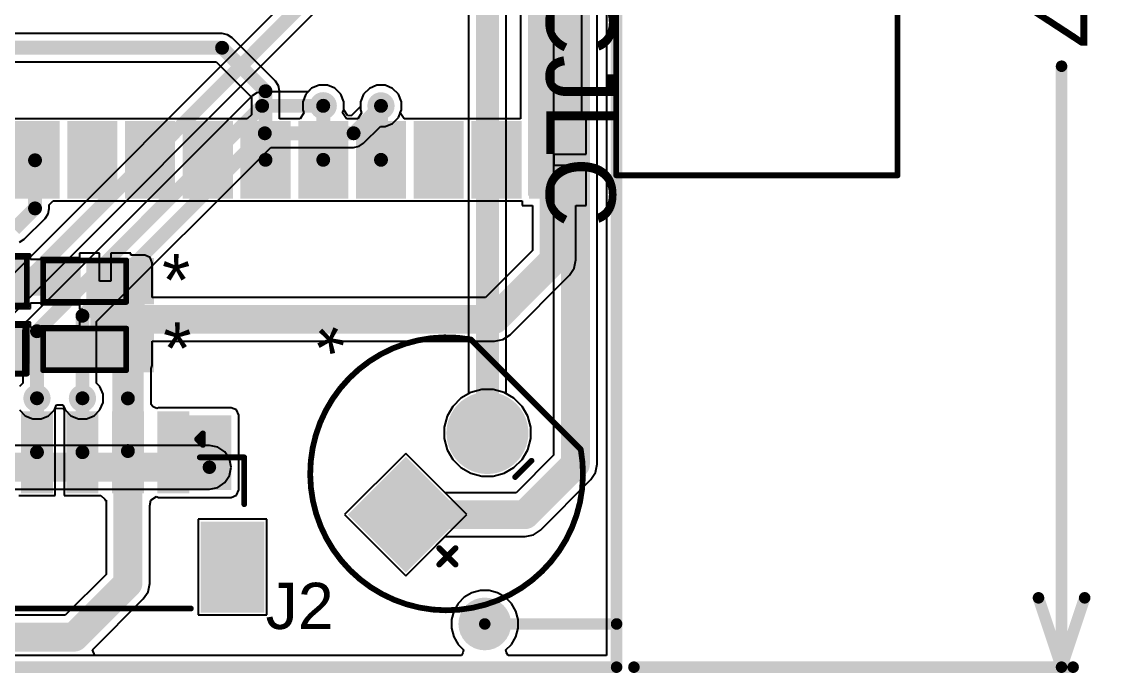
# Model space of a CAD drawing. Header units: millimetres. Extents: x -0.42 to 2.4, y -0.33 to 1.81.
# Drawn here: x 1.444 to 2.398, y -0.183 to 0.38 of the extents above; entities that cross this region are included whole.
import ezdxf

# ---------------------------------------------------------------- set-up
doc = ezdxf.new("R2010")
doc.units = ezdxf.units.MM
doc.header["$MEASUREMENT"] = 0
for name, color, linetype in [('BottomLayer', 5, 'Continuous'), ('BottomSolder', 6, 'Continuous'), ('Mechanical1', 6, 'Continuous'), ('Mechanical2', 216, 'Continuous'), ('MultiLayer', 9, 'Continuous'), ('PadHoleLayer', 156, 'Continuous'), ('TopLayer', 1, 'Continuous'), ('TopOverlay', 2, 'Continuous'), ('TopPaste', 8, 'Continuous'), ('TopSolder', 216, 'Continuous'), ('ViaHoleLayer', 16, 'Continuous')]:
    doc.layers.add(name, color=color, linetype=linetype)
doc.styles.add('Arial', font='', dxfattribs={"height": 0.2})
doc.styles.get('Arial').set_extended_font_data('Arial')

# ---------------------------------------------------------------- blocks, each defined once
blk = doc.blocks.new('IR333_A_2')
at = {"layer": 'BottomLayer'}
blk.add_hatch(color=5, dxfattribs=at).paths.add_polyline_path([(-0.0815, 0.0315), (-0.0185, 0.0315), (-0.0185, -0.0315), (-0.0815, -0.0315)])
h = blk.add_hatch(color=5, dxfattribs=at)
edge = h.paths.add_edge_path()
edge.add_arc((0.05, 0), 0.0315, 0, 360)
at = {"layer": 'BottomSolder'}
blk.add_hatch(color=6, dxfattribs=at).paths.add_polyline_path([(-0.0855, 0.0355), (-0.0145, 0.0355), (-0.0145, -0.0355), (-0.0855, -0.0355)])
h = blk.add_hatch(color=6, dxfattribs=at)
edge = h.paths.add_edge_path()
edge.add_arc((0.05, 0), 0.0355, 0, 360)
at = {"layer": 'MultiLayer'}
blk.add_hatch(color=9, dxfattribs=at).paths.add_polyline_path([(-0.0815, 0.0315), (-0.0185, 0.0315), (-0.0185, -0.0315), (-0.0815, -0.0315)])
h = blk.add_hatch(color=9, dxfattribs=at)
edge = h.paths.add_edge_path()
edge.add_arc((0.05, 0), 0.0315, 0, 360)
at = {"layer": 'PadHoleLayer'}
h = blk.add_hatch(color=156, dxfattribs=at)
edge = h.paths.add_edge_path()
edge.add_arc((-0.05, 0), 0.01772, 0, 360)
h = blk.add_hatch(color=156, dxfattribs=at)
edge = h.paths.add_edge_path()
edge.add_arc((0.05, 0), 0.01772, 0, 360)
at = {"layer": 'TopLayer'}
blk.add_hatch(color=1, dxfattribs=at).paths.add_polyline_path([(-0.0815, 0.0315), (-0.0185, 0.0315), (-0.0185, -0.0315), (-0.0815, -0.0315)])
h = blk.add_hatch(color=1, dxfattribs=at)
edge = h.paths.add_edge_path()
edge.add_arc((0.05, 0), 0.0315, 0, 360)
at = {"layer": 'TopSolder'}
blk.add_hatch(color=216, dxfattribs=at).paths.add_polyline_path([(-0.0855, 0.0355), (-0.0145, 0.0355), (-0.0145, -0.0355), (-0.0855, -0.0355)])
h = blk.add_hatch(color=216, dxfattribs=at)
edge = h.paths.add_edge_path()
edge.add_arc((0.05, 0), 0.0355, 0, 360)
at = {"layer": 'TopOverlay', "const_width": 0.005}
for points in [[(-0.11811, 0, -0.73505), (0.09707, 0.06729)], [(0.09707, -0.06729, -0.73505), (-0.11811, 0)]]:
    blk.add_lwpolyline(points, format="xyb", dxfattribs=at)
for points in [[(0.09707, 0.06729), (0.09707, -0.06729)], [(-0.05, -0.041), (-0.05, -0.061)], [(0.04, -0.044), (0.06, -0.044)], [(-0.06, -0.051), (-0.04, -0.051)]]:
    blk.add_lwpolyline(points, dxfattribs=at)
at = {"layer": 'TopOverlay', "const_width": 0.0025}
for points in [[(0.09582, 0.06729, 1), (0.09832, 0.06729, 1)], [(0.09582, 0.06729, 1), (0.09832, 0.06729, 1)], [(-0.11936, 0, 1), (-0.11686, 0, 1)], [(-0.11936, 0, 1), (-0.11686, 0, 1)], [(-0.05125, -0.041, 1), (-0.04875, -0.041, 1)], [(0.03875, -0.044, 1), (0.04125, -0.044, 1)], [(0.05875, -0.044, 1), (0.06125, -0.044, 1)], [(-0.06125, -0.051, 1), (-0.05875, -0.051, 1)], [(-0.04125, -0.051, 1), (-0.03875, -0.051, 1)], [(-0.05125, -0.061, 1), (-0.04875, -0.061, 1)], [(0.09582, -0.06729, 1), (0.09832, -0.06729, 1)], [(0.09582, -0.06729, 1), (0.09832, -0.06729, 1)]]:
    blk.add_lwpolyline(points, format="xyb", close=True, dxfattribs=at)
blk = doc.blocks.new('VOLTLINK_TARGET_9')
at = {"layer": 'TopLayer'}
for points in [[(-0.17323, 0.08514), (-0.12598, 0.08514), (-0.12598, 0.01427), (-0.17323, 0.01427)], [(0.12598, 0.08514), (0.17323, 0.08514), (0.17323, 0.01427), (0.12598, 0.01427)], [(-0.10827, -0.01821), (-0.08858, -0.01821), (-0.08858, -0.0812), (-0.10827, -0.0812)], [(-0.0689, -0.01821), (-0.04921, -0.01821), (-0.04921, -0.0812), (-0.0689, -0.0812)], [(-0.02953, -0.01821), (-0.00984, -0.01821), (-0.00984, -0.0812), (-0.02953, -0.0812)], [(0.00984, -0.01821), (0.02953, -0.01821), (0.02953, -0.0812), (0.00984, -0.0812)], [(0.04921, -0.01821), (0.0689, -0.01821), (0.0689, -0.0812), (0.04921, -0.0812)], [(0.08858, -0.01821), (0.10827, -0.01821), (0.10827, -0.0812), (0.08858, -0.0812)]]:
    blk.add_hatch(color=1, dxfattribs=at).paths.add_polyline_path(points)
at = {"layer": 'TopPaste'}
for points in [[(-0.17323, 0.08514), (-0.12598, 0.08514), (-0.12598, 0.01427), (-0.17323, 0.01427)], [(0.12598, 0.08514), (0.17323, 0.08514), (0.17323, 0.01427), (0.12598, 0.01427)], [(-0.10827, -0.01821), (-0.08858, -0.01821), (-0.08858, -0.0812), (-0.10827, -0.0812)], [(-0.0689, -0.01821), (-0.04921, -0.01821), (-0.04921, -0.0812), (-0.0689, -0.0812)], [(-0.02953, -0.01821), (-0.00984, -0.01821), (-0.00984, -0.0812), (-0.02953, -0.0812)], [(0.00984, -0.01821), (0.02953, -0.01821), (0.02953, -0.0812), (0.00984, -0.0812)], [(0.04921, -0.01821), (0.0689, -0.01821), (0.0689, -0.0812), (0.04921, -0.0812)], [(0.08858, -0.01821), (0.10827, -0.01821), (0.10827, -0.0812), (0.08858, -0.0812)]]:
    blk.add_hatch(color=8, dxfattribs=at).paths.add_polyline_path(points)
at = {"layer": 'TopSolder'}
for points in [[(-0.17723, 0.08914), (-0.12198, 0.08914), (-0.12198, 0.01027), (-0.17723, 0.01027)], [(0.12198, 0.08914), (0.17723, 0.08914), (0.17723, 0.01027), (0.12198, 0.01027)], [(-0.11227, -0.01421), (-0.08458, -0.01421), (-0.08458, -0.0852), (-0.11227, -0.0852)], [(-0.0729, -0.01421), (-0.04521, -0.01421), (-0.04521, -0.0852), (-0.0729, -0.0852)], [(-0.03353, -0.01421), (-0.00584, -0.01421), (-0.00584, -0.0852), (-0.03353, -0.0852)], [(0.00584, -0.01421), (0.03353, -0.01421), (0.03353, -0.0852), (0.00584, -0.0852)], [(0.04521, -0.01421), (0.0729, -0.01421), (0.0729, -0.0852), (0.04521, -0.0852)], [(0.08458, -0.01421), (0.11227, -0.01421), (0.11227, -0.0852), (0.08458, -0.0852)]]:
    blk.add_hatch(color=216, dxfattribs=at).paths.add_polyline_path(points)
at = {"layer": 'TopOverlay', "const_width": 0.005}
for points in [[(0.11544, 0.08556), (-0.11356, 0.08556)], [(-0.15981, -0.00474), (-0.15981, -0.04528)], [(0.15981, -0.00474), (0.15981, -0.04528)], [(-0.12128, -0.04528), (-0.15981, -0.04528)], [(0.15981, -0.04528), (0.12128, -0.04528)], [(-0.124, -0.056), (-0.124, -0.066)], [(-0.119, -0.061), (-0.124, -0.056)], [(-0.119, -0.061), (-0.124, -0.066)]]:
    blk.add_lwpolyline(points, dxfattribs=at)
at = {"layer": 'TopOverlay', "const_width": 0.0025}
for points in [[(-0.11481, 0.08556, 1), (-0.11231, 0.08556, 1)], [(0.11419, 0.08556, 1), (0.11669, 0.08556, 1)], [(-0.16106, -0.00474, 1), (-0.15856, -0.00474, 1)], [(0.15856, -0.00474, 1), (0.16106, -0.00474, 1)], [(-0.16106, -0.04528, 1), (-0.15856, -0.04528, 1)], [(-0.16106, -0.04528, 1), (-0.15856, -0.04528, 1)], [(-0.12253, -0.04528, 1), (-0.12003, -0.04528, 1)], [(0.12003, -0.04528, 1), (0.12253, -0.04528, 1)], [(0.15856, -0.04528, 1), (0.16106, -0.04528, 1)], [(0.15856, -0.04528, 1), (0.16106, -0.04528, 1)], [(-0.12525, -0.056, 1), (-0.12275, -0.056, 1)], [(-0.12525, -0.056, 1), (-0.12275, -0.056, 1)], [(-0.12525, -0.066, 1), (-0.12275, -0.066, 1)], [(-0.12525, -0.066, 1), (-0.12275, -0.066, 1)], [(-0.12025, -0.061, 1), (-0.11775, -0.061, 1)], [(-0.12025, -0.061, 1), (-0.11775, -0.061, 1)]]:
    blk.add_lwpolyline(points, format="xyb", close=True, dxfattribs=at)
blk = doc.blocks.new('41_SMD_M______19')
at = {"layer": 'TopLayer'}
for points in [[(0.31496, 0.36732), (0.37402, 0.36732), (0.37402, 0.33189), (0.31496, 0.33189)], [(0.31496, 0.31732), (0.37402, 0.31732), (0.37402, 0.28189), (0.31496, 0.28189)], [(0.31496, 0.26732), (0.37402, 0.26732), (0.37402, 0.23189), (0.31496, 0.23189)], [(0.31496, 0.21732), (0.37402, 0.21732), (0.37402, 0.18189), (0.31496, 0.18189)], [(0.31496, 0.16732), (0.37402, 0.16732), (0.37402, 0.13189), (0.31496, 0.13189)], [(0.31496, 0.11732), (0.37402, 0.11732), (0.37402, 0.08189), (0.31496, 0.08189)], [(0.31496, 0.06732), (0.37402, 0.06732), (0.37402, 0.03189), (0.31496, 0.03189)], [(0.31496, 0.01732), (0.37402, 0.01732), (0.37402, -0.01811), (0.31496, -0.01811)], [(0.31496, -0.03268), (0.37402, -0.03268), (0.37402, -0.06811), (0.31496, -0.06811)], [(0.31496, -0.08268), (0.37402, -0.08268), (0.37402, -0.11811), (0.31496, -0.11811)]]:
    blk.add_hatch(color=1, dxfattribs=at).paths.add_polyline_path(points)
at = {"layer": 'TopPaste'}
for points in [[(0.31496, 0.36732), (0.37402, 0.36732), (0.37402, 0.33189), (0.31496, 0.33189)], [(0.31496, 0.31732), (0.37402, 0.31732), (0.37402, 0.28189), (0.31496, 0.28189)], [(0.31496, 0.26732), (0.37402, 0.26732), (0.37402, 0.23189), (0.31496, 0.23189)], [(0.31496, 0.21732), (0.37402, 0.21732), (0.37402, 0.18189), (0.31496, 0.18189)], [(0.31496, 0.16732), (0.37402, 0.16732), (0.37402, 0.13189), (0.31496, 0.13189)], [(0.31496, 0.11732), (0.37402, 0.11732), (0.37402, 0.08189), (0.31496, 0.08189)], [(0.31496, 0.06732), (0.37402, 0.06732), (0.37402, 0.03189), (0.31496, 0.03189)], [(0.31496, 0.01732), (0.37402, 0.01732), (0.37402, -0.01811), (0.31496, -0.01811)], [(0.31496, -0.03268), (0.37402, -0.03268), (0.37402, -0.06811), (0.31496, -0.06811)], [(0.31496, -0.08268), (0.37402, -0.08268), (0.37402, -0.11811), (0.31496, -0.11811)]]:
    blk.add_hatch(color=8, dxfattribs=at).paths.add_polyline_path(points)
at = {"layer": 'TopSolder'}
for points in [[(0.31096, 0.37132), (0.37802, 0.37132), (0.37802, 0.32789), (0.31096, 0.32789)], [(0.31096, 0.32132), (0.37802, 0.32132), (0.37802, 0.27789), (0.31096, 0.27789)], [(0.31096, 0.27132), (0.37802, 0.27132), (0.37802, 0.22789), (0.31096, 0.22789)], [(0.31096, 0.22132), (0.37802, 0.22132), (0.37802, 0.17789), (0.31096, 0.17789)], [(0.31096, 0.17132), (0.37802, 0.17132), (0.37802, 0.12789), (0.31096, 0.12789)], [(0.31096, 0.12132), (0.37802, 0.12132), (0.37802, 0.07789), (0.31096, 0.07789)], [(0.31096, 0.07132), (0.37802, 0.07132), (0.37802, 0.02789), (0.31096, 0.02789)], [(0.31096, 0.02132), (0.37802, 0.02132), (0.37802, -0.02211), (0.31096, -0.02211)], [(0.31096, -0.02868), (0.37802, -0.02868), (0.37802, -0.07211), (0.31096, -0.07211)], [(0.31096, -0.07868), (0.37802, -0.07868), (0.37802, -0.12211), (0.31096, -0.12211)]]:
    blk.add_hatch(color=216, dxfattribs=at).paths.add_polyline_path(points)
at = {"layer": 'TopOverlay', "const_width": 0.005}
for points in [[(-0.35809, 0.64701), (0.35791, 0.64701)], [(0.35791, 0.40331), (0.35791, 0.64701)], [(-0.35809, 0.40331), (0.35771, 0.40331)]]:
    blk.add_lwpolyline(points, dxfattribs=at)
at = {"layer": 'TopOverlay', "const_width": 0.0025}
for points in [[(0.35666, 0.64701, 1), (0.35916, 0.64701, 1)], [(0.35666, 0.64701, 1), (0.35916, 0.64701, 1)], [(0.35646, 0.40331, 1), (0.35896, 0.40331, 1)], [(0.35666, 0.40331, 1), (0.35916, 0.40331, 1)]]:
    blk.add_lwpolyline(points, format="xyb", close=True, dxfattribs=at)
blk = doc.blocks.new('R___0603_27')
at = {"layer": 'TopLayer'}
for points in [[(-0.015, 0.0175), (-0.015, -0.0175), (-0.045, -0.0175), (-0.045, 0.0175)], [(0.045, 0.0175), (0.045, -0.0175), (0.015, -0.0175), (0.015, 0.0175)]]:
    blk.add_hatch(color=1, dxfattribs=at).paths.add_polyline_path(points)
at = {"layer": 'TopPaste'}
for points in [[(-0.015, 0.0175), (-0.015, -0.0175), (-0.045, -0.0175), (-0.045, 0.0175)], [(0.045, 0.0175), (0.045, -0.0175), (0.015, -0.0175), (0.015, 0.0175)]]:
    blk.add_hatch(color=8, dxfattribs=at).paths.add_polyline_path(points)
at = {"layer": 'TopSolder'}
for points in [[(-0.011, 0.0215), (-0.011, -0.0215), (-0.049, -0.0215), (-0.049, 0.0215)], [(0.049, 0.0215), (0.049, -0.0215), (0.011, -0.0215), (0.011, 0.0215)]]:
    blk.add_hatch(color=216, dxfattribs=at).paths.add_polyline_path(points)
at = {"layer": 'TopOverlay', "const_width": 0.005}
for points in [[(-0.048, 0.021), (-0.048, -0.021)], [(0.048, 0.021), (-0.048, 0.021)], [(0.048, 0.021), (0.048, -0.021)], [(0.048, -0.021), (-0.048, -0.021)]]:
    blk.add_lwpolyline(points, dxfattribs=at)
at = {"layer": 'TopOverlay', "const_width": 0.0025}
for points in [[(-0.04925, 0.021, 1), (-0.04675, 0.021, 1)], [(-0.04925, 0.021, 1), (-0.04675, 0.021, 1)], [(0.04675, 0.021, 1), (0.04925, 0.021, 1)], [(0.04675, 0.021, 1), (0.04925, 0.021, 1)], [(-0.04925, -0.021, 1), (-0.04675, -0.021, 1)], [(-0.04925, -0.021, 1), (-0.04675, -0.021, 1)], [(0.04675, -0.021, 1), (0.04925, -0.021, 1)], [(0.04675, -0.021, 1), (0.04925, -0.021, 1)]]:
    blk.add_lwpolyline(points, format="xyb", close=True, dxfattribs=at)
blk = doc.blocks.new('R___0603_28')
at = {"layer": 'TopLayer'}
for points in [[(-0.015, 0.0175), (-0.015, -0.0175), (-0.045, -0.0175), (-0.045, 0.0175)], [(0.045, 0.0175), (0.045, -0.0175), (0.015, -0.0175), (0.015, 0.0175)]]:
    blk.add_hatch(color=1, dxfattribs=at).paths.add_polyline_path(points)
at = {"layer": 'TopPaste'}
for points in [[(-0.015, 0.0175), (-0.015, -0.0175), (-0.045, -0.0175), (-0.045, 0.0175)], [(0.045, 0.0175), (0.045, -0.0175), (0.015, -0.0175), (0.015, 0.0175)]]:
    blk.add_hatch(color=8, dxfattribs=at).paths.add_polyline_path(points)
at = {"layer": 'TopSolder'}
for points in [[(-0.011, 0.0215), (-0.011, -0.0215), (-0.049, -0.0215), (-0.049, 0.0215)], [(0.049, 0.0215), (0.049, -0.0215), (0.011, -0.0215), (0.011, 0.0215)]]:
    blk.add_hatch(color=216, dxfattribs=at).paths.add_polyline_path(points)
at = {"layer": 'TopOverlay', "const_width": 0.005}
for points in [[(-0.048, 0.021), (-0.048, -0.021)], [(0.048, 0.021), (-0.048, 0.021)], [(0.048, 0.021), (0.048, -0.021)], [(0.048, -0.021), (-0.048, -0.021)]]:
    blk.add_lwpolyline(points, dxfattribs=at)
at = {"layer": 'TopOverlay', "const_width": 0.0025}
for points in [[(-0.04925, 0.021, 1), (-0.04675, 0.021, 1)], [(-0.04925, 0.021, 1), (-0.04675, 0.021, 1)], [(0.04675, 0.021, 1), (0.04925, 0.021, 1)], [(0.04675, 0.021, 1), (0.04925, 0.021, 1)], [(-0.04925, -0.021, 1), (-0.04675, -0.021, 1)], [(-0.04925, -0.021, 1), (-0.04675, -0.021, 1)], [(0.04675, -0.021, 1), (0.04925, -0.021, 1)], [(0.04675, -0.021, 1), (0.04925, -0.021, 1)]]:
    blk.add_lwpolyline(points, format="xyb", close=True, dxfattribs=at)
blk = doc.blocks.new('LED_0402_35')
at = {"layer": 'TopLayer'}
for points in [[(-0.03091, 0.01417), (-0.0065, 0.01417), (-0.0065, -0.01417), (-0.03091, -0.01417)], [(0.0065, 0.01417), (0.03091, 0.01417), (0.03091, -0.01417), (0.0065, -0.01417)]]:
    blk.add_hatch(color=1, dxfattribs=at).paths.add_polyline_path(points)
at = {"layer": 'TopOverlay'}
blk.add_hatch(color=2, dxfattribs=at).paths.add_polyline_path([(0.037, -0.02), (0.061, -0.02), (0.061, 0.02), (0.037, 0.02)])
at = {"layer": 'TopPaste'}
for points in [[(-0.03091, 0.01417), (-0.0065, 0.01417), (-0.0065, -0.01417), (-0.03091, -0.01417)], [(0.0065, 0.01417), (0.03091, 0.01417), (0.03091, -0.01417), (0.0065, -0.01417)]]:
    blk.add_hatch(color=8, dxfattribs=at).paths.add_polyline_path(points)
at = {"layer": 'TopSolder'}
for points in [[(-0.03491, 0.01817), (-0.0025, 0.01817), (-0.0025, -0.01817), (-0.03491, -0.01817)], [(0.0025, 0.01817), (0.03491, 0.01817), (0.03491, -0.01817), (0.0025, -0.01817)]]:
    blk.add_hatch(color=216, dxfattribs=at).paths.add_polyline_path(points)
at = {"layer": 'TopOverlay', "const_width": 0.005}
for points in [[(-0.035, -0.018), (-0.035, 0.018)], [(-0.035, 0.018), (0.037, 0.018)], [(0.037, -0.018), (0.037, 0.018)], [(-0.035, -0.018), (0.037, -0.018)]]:
    blk.add_lwpolyline(points, dxfattribs=at)
at = {"layer": 'TopOverlay', "const_width": 0.0025}
for points in [[(-0.03625, 0.018, 1), (-0.03375, 0.018, 1)], [(-0.03625, 0.018, 1), (-0.03375, 0.018, 1)], [(0.03575, 0.018, 1), (0.03825, 0.018, 1)], [(0.03575, 0.018, 1), (0.03825, 0.018, 1)], [(-0.03625, -0.018, 1), (-0.03375, -0.018, 1)], [(-0.03625, -0.018, 1), (-0.03375, -0.018, 1)], [(0.03575, -0.018, 1), (0.03825, -0.018, 1)], [(0.03575, -0.018, 1), (0.03825, -0.018, 1)]]:
    blk.add_lwpolyline(points, format="xyb", close=True, dxfattribs=at)
blk = doc.blocks.new('LED_0402_36')
at = {"layer": 'TopLayer'}
for points in [[(-0.03091, 0.01417), (-0.0065, 0.01417), (-0.0065, -0.01417), (-0.03091, -0.01417)], [(0.0065, 0.01417), (0.03091, 0.01417), (0.03091, -0.01417), (0.0065, -0.01417)]]:
    blk.add_hatch(color=1, dxfattribs=at).paths.add_polyline_path(points)
at = {"layer": 'TopOverlay'}
blk.add_hatch(color=2, dxfattribs=at).paths.add_polyline_path([(0.03697, -0.02), (0.06097, -0.02), (0.06097, 0.02), (0.03697, 0.02)])
at = {"layer": 'TopPaste'}
for points in [[(-0.03091, 0.01417), (-0.0065, 0.01417), (-0.0065, -0.01417), (-0.03091, -0.01417)], [(0.0065, 0.01417), (0.03091, 0.01417), (0.03091, -0.01417), (0.0065, -0.01417)]]:
    blk.add_hatch(color=8, dxfattribs=at).paths.add_polyline_path(points)
at = {"layer": 'TopSolder'}
for points in [[(-0.03491, 0.01817), (-0.0025, 0.01817), (-0.0025, -0.01817), (-0.03491, -0.01817)], [(0.0025, 0.01817), (0.03491, 0.01817), (0.03491, -0.01817), (0.0025, -0.01817)]]:
    blk.add_hatch(color=216, dxfattribs=at).paths.add_polyline_path(points)
at = {"layer": 'TopOverlay', "const_width": 0.005}
for points in [[(-0.035, -0.018), (-0.035, 0.018)], [(-0.035, 0.018), (0.037, 0.018)], [(0.037, -0.018), (0.037, 0.018)], [(-0.035, -0.018), (0.037, -0.018)]]:
    blk.add_lwpolyline(points, dxfattribs=at)
at = {"layer": 'TopOverlay', "const_width": 0.0025}
for points in [[(-0.03625, 0.018, 1), (-0.03375, 0.018, 1)], [(-0.03625, 0.018, 1), (-0.03375, 0.018, 1)], [(0.03575, 0.018, 1), (0.03825, 0.018, 1)], [(0.03575, 0.018, 1), (0.03825, 0.018, 1)], [(-0.03625, -0.018, 1), (-0.03375, -0.018, 1)], [(-0.03625, -0.018, 1), (-0.03375, -0.018, 1)], [(0.03575, -0.018, 1), (0.03825, -0.018, 1)], [(0.03575, -0.018, 1), (0.03825, -0.018, 1)]]:
    blk.add_lwpolyline(points, format="xyb", close=True, dxfattribs=at)

msp = doc.modelspace()

# ---------------------------------------------------------------- hatches: boundary and pattern name
at = {"layer": 'BottomLayer'}
h = msp.add_hatch(color=5, dxfattribs=at)
edge = h.paths.add_edge_path()
edge.add_arc((1.70461, 0.30781), 0.01181, 0, 360)
h = msp.add_hatch(color=5, dxfattribs=at)
edge = h.paths.add_edge_path()
edge.add_arc((1.75461, 0.30769), 0.01181, 0, 360)
h = msp.add_hatch(color=5, dxfattribs=at)
edge = h.paths.add_edge_path()
edge.add_arc((1.45669, 0.05468), 0.01181, 0, 360)
h = msp.add_hatch(color=5, dxfattribs=at)
edge = h.paths.add_edge_path()
edge.add_arc((1.49606, 0.05468), 0.01181, 0, 360)
h = msp.add_hatch(color=5, dxfattribs=at)
edge = h.paths.add_edge_path()
edge.add_arc((1.606, -0.005), 0.01181, 0, 360)
at = {"layer": 'BottomSolder'}
h = msp.add_hatch(color=6, dxfattribs=at)
edge = h.paths.add_edge_path()
edge.add_arc((1.70461, 0.30781), 0.00591, 0, 360)
h = msp.add_hatch(color=6, dxfattribs=at)
edge = h.paths.add_edge_path()
edge.add_arc((1.75461, 0.30769), 0.00591, 0, 360)
h = msp.add_hatch(color=6, dxfattribs=at)
edge = h.paths.add_edge_path()
edge.add_arc((1.45669, 0.05468), 0.00591, 0, 360)
h = msp.add_hatch(color=6, dxfattribs=at)
edge = h.paths.add_edge_path()
edge.add_arc((1.49606, 0.05468), 0.00591, 0, 360)
h = msp.add_hatch(color=6, dxfattribs=at)
edge = h.paths.add_edge_path()
edge.add_arc((1.606, -0.005), 0.00591, 0, 360)
h = msp.add_hatch(color=6, dxfattribs=at)
edge = h.paths.add_edge_path()
edge.add_arc((1.84449, -0.1406), 0.004, 0, 360)
at = {"layer": 'PadHoleLayer'}
h = msp.add_hatch(color=156, dxfattribs=at)
edge = h.paths.add_edge_path()
edge.add_arc((1.84449, -0.1406), 0.02283, 0, 360)
at = {"layer": 'TopLayer'}
for points in [[(1.882, 0.23), (1.922, 0.23), (1.922, 1.119), (1.882, 1.119)], [(1.503, 0.083), (1.55, 0.083), (1.55, 0.172), (1.503, 0.172)], [(1.522, -0.006), (1.549, -0.006), (1.549, 0.171), (1.522, 0.171)], [(1.562, -0.02459), (1.625, -0.02459), (1.625, 0.04), (1.562, 0.04)]]:
    msp.add_hatch(color=1, dxfattribs=at).paths.add_polyline_path(points)
h = msp.add_hatch(color=1, dxfattribs=at)
edge = h.paths.add_edge_path()
edge.add_arc((1.70461, 0.30781), 0.01181, 0, 360)
h = msp.add_hatch(color=1, dxfattribs=at)
edge = h.paths.add_edge_path()
edge.add_arc((1.75461, 0.30769), 0.01181, 0, 360)
h = msp.add_hatch(color=1, dxfattribs=at)
edge = h.paths.add_edge_path()
edge.add_arc((1.45669, 0.05468), 0.01181, 0, 360)
h = msp.add_hatch(color=1, dxfattribs=at)
edge = h.paths.add_edge_path()
edge.add_arc((1.49606, 0.05468), 0.01181, 0, 360)
h = msp.add_hatch(color=1, dxfattribs=at)
edge = h.paths.add_edge_path()
edge.add_arc((1.606, -0.005), 0.01181, 0, 360)
at = {"layer": 'TopSolder'}
h = msp.add_hatch(color=216, dxfattribs=at)
edge = h.paths.add_edge_path()
edge.add_arc((1.70461, 0.30781), 0.00591, 0, 360)
h = msp.add_hatch(color=216, dxfattribs=at)
edge = h.paths.add_edge_path()
edge.add_arc((1.75461, 0.30769), 0.00591, 0, 360)
h = msp.add_hatch(color=216, dxfattribs=at)
edge = h.paths.add_edge_path()
edge.add_arc((1.45669, 0.05468), 0.00591, 0, 360)
h = msp.add_hatch(color=216, dxfattribs=at)
edge = h.paths.add_edge_path()
edge.add_arc((1.49606, 0.05468), 0.00591, 0, 360)
h = msp.add_hatch(color=216, dxfattribs=at)
edge = h.paths.add_edge_path()
edge.add_arc((1.606, -0.005), 0.00591, 0, 360)
h = msp.add_hatch(color=216, dxfattribs=at)
edge = h.paths.add_edge_path()
edge.add_arc((1.84449, -0.1406), 0.004, 0, 360)
at = {"layer": 'ViaHoleLayer'}
h = msp.add_hatch(color=16, dxfattribs=at)
edge = h.paths.add_edge_path()
edge.add_arc((1.70461, 0.30781), 0.00591, 0, 360)
h = msp.add_hatch(color=16, dxfattribs=at)
edge = h.paths.add_edge_path()
edge.add_arc((1.75461, 0.30769), 0.00591, 0, 360)
h = msp.add_hatch(color=16, dxfattribs=at)
edge = h.paths.add_edge_path()
edge.add_arc((1.45669, 0.05468), 0.00591, 0, 360)
h = msp.add_hatch(color=16, dxfattribs=at)
edge = h.paths.add_edge_path()
edge.add_arc((1.49606, 0.05468), 0.00591, 0, 360)
h = msp.add_hatch(color=16, dxfattribs=at)
edge = h.paths.add_edge_path()
edge.add_arc((1.606, -0.005), 0.00591, 0, 360)

# ---------------------------------------------------------------- linework, layer by layer
at = {"layer": 'BottomLayer'}
for p, q in [((1.95, 1.448), (1.95, -0.168)), ((1.94186, -0.00239), (1.94186, 1.294)), ((1.90414, 1.25953), (1.90414, 0.00543)), ((1.86309, 0.05856), (1.86309, 1.07123)), ((1.83046, 1.06447), (1.83046, 0.05856)), ((1.71443, 0.44074), (1.3693, 0.0956)), ((1.39019, 0.08188), (1.73532, 0.42702)), ((1.70106, 0.32562), (1.69452, 0.32291)), ((1.70815, 0.32562), (1.70106, 0.32562)), ((1.7147, 0.32291), (1.70815, 0.32562)), ((1.75106, 0.3255), (1.74452, 0.32279)), ((1.75815, 0.3255), (1.75106, 0.3255)), ((1.7647, 0.32279), (1.75815, 0.3255)), ((1.64304, 0.31634), (1.44804, 0.12134)), ((1.64701, 0.319), (1.64304, 0.31634)), ((1.65169, 0.31993), (1.64701, 0.319)), ((1.69153, 0.31993), (1.65169, 0.31993)), ((1.69452, 0.32291), (1.69153, 0.31993)), ((1.71971, 0.3179), (1.7147, 0.32291)), ((1.72242, 0.31135), (1.71971, 0.3179)), ((1.73951, 0.31778), (1.7368, 0.31124)), ((1.74452, 0.32279), (1.73951, 0.31778)), ((1.76971, 0.31778), (1.7647, 0.32279)), ((1.77242, 0.31124), (1.76971, 0.31778)), ((1.72242, 0.30427), (1.72242, 0.31135)), ((1.7368, 0.30718), (1.72864, 0.29903)), ((1.7368, 0.31124), (1.7368, 0.30718)), ((1.77242, 0.30415), (1.77242, 0.31124)), ((1.72575, 0.2993), (1.72242, 0.30427)), ((1.72864, 0.29903), (1.72575, 0.2993)), ((1.7647, 0.29259), (1.76971, 0.2976)), ((1.76971, 0.2976), (1.77242, 0.30415)), ((1.73956, 0.27535), (1.7541, 0.28988)), ((1.7541, 0.28988), (1.75815, 0.28988)), ((1.75815, 0.28988), (1.7647, 0.29259)), ((1.5083, 0.121), (1.65907, 0.27176)), ((1.65907, 0.27176), (1.73091, 0.27176)), ((1.73091, 0.27176), (1.7356, 0.2727)), ((1.7356, 0.2727), (1.73956, 0.27535)), ((1.44539, 0.11738), (1.44446, 0.11269)), ((1.44804, 0.12134), (1.44539, 0.11738)), ((1.5083, 0.06763), (1.5083, 0.121)), ((1.44446, 0.11269), (1.44446, 0.06763)), ((1.44446, 0.06763), (1.44159, 0.06477)), ((1.51116, 0.06477), (1.5083, 0.06763)), ((1.51387, 0.05822), (1.51116, 0.06477)), ((1.51387, 0.05113), (1.51387, 0.05822)), ((1.83046, 0.05856), (1.82375, 0.05468)), ((1.8698, 0.05468), (1.86309, 0.05856)), ((1.47179, 0.04459), (1.47367, 0.04913)), ((1.47367, 0.04913), (1.47908, 0.04913)), ((1.47908, 0.04913), (1.48096, 0.04459)), ((1.51116, 0.04459), (1.51387, 0.05113)), ((1.82375, 0.05468), (1.81677, 0.0477)), ((1.87678, 0.0477), (1.8698, 0.05468)), ((1.44159, 0.04459), (1.4466, 0.03958)), ((1.4466, 0.03958), (1.45315, 0.03687)), ((1.46024, 0.03687), (1.46678, 0.03958)), ((1.46678, 0.03958), (1.47179, 0.04459)), ((1.48096, 0.04459), (1.48597, 0.03958)), ((1.48597, 0.03958), (1.49252, 0.03687)), ((1.49961, 0.03687), (1.50615, 0.03958)), ((1.50615, 0.03958), (1.51116, 0.04459)), ((1.81183, 0.03915), (1.80928, 0.02961)), ((1.81677, 0.0477), (1.81183, 0.03915)), ((1.88171, 0.03915), (1.87678, 0.0477)), ((1.88427, 0.02961), (1.88171, 0.03915)), ((1.45315, 0.03687), (1.46024, 0.03687)), ((1.49252, 0.03687), (1.49961, 0.03687)), ((1.80928, 0.02961), (1.80928, 0.01974)), ((1.88427, 0.01974), (1.88427, 0.02961)), ((1.80928, 0.01974), (1.81183, 0.01021)), ((1.88171, 0.01021), (1.88427, 0.01974)), ((1.606, 0.01386), (1.4247, 0.01386)), ((1.61322, 0.01243), (1.606, 0.01386)), ((1.61934, 0.00834), (1.61322, 0.01243)), ((1.81183, 0.01021), (1.81677, 0.00166)), ((1.87678, 0.00166), (1.88171, 0.01021)), ((1.62343, 0.00222), (1.61934, 0.00834)), ((1.62486, -0.005), (1.62343, 0.00222)), ((1.77606, 0.007), (1.72303, -0.04603)), ((1.81023, -0.02717), (1.77606, 0.007)), ((1.81677, 0.00166), (1.82375, -0.00533)), ((1.8698, -0.00533), (1.87678, 0.00166)), ((1.90414, 0.00543), (1.87154, -0.02717)), ((1.62343, -0.01222), (1.62486, -0.005)), ((1.82375, -0.00533), (1.8323, -0.01026)), ((1.86125, -0.01026), (1.8698, -0.00533)), ((1.94043, -0.00961), (1.94186, -0.00239)), ((1.61322, -0.02243), (1.61934, -0.01834)), ((1.61934, -0.01834), (1.62343, -0.01222)), ((1.8323, -0.01026), (1.84184, -0.01282)), ((1.84184, -0.01282), (1.85171, -0.01282)), ((1.85171, -0.01282), (1.86125, -0.01026)), ((1.89269, -0.05937), (1.93634, -0.01573)), ((1.93634, -0.01573), (1.94043, -0.00961)), ((1.356, -0.02386), (1.606, -0.02386)), ((1.606, -0.02386), (1.61322, -0.02243)), ((1.87154, -0.02717), (1.81023, -0.02717)), ((1.72303, -0.04603), (1.77606, -0.09906)), ((1.77606, -0.09906), (1.81023, -0.06489)), ((1.81023, -0.06489), (1.87936, -0.06489)), ((1.87936, -0.06489), (1.88657, -0.06346)), ((1.88657, -0.06346), (1.89269, -0.05937)), ((1.83336, -0.11373), (1.82678, -0.11753)), ((1.84069, -0.11176), (1.83336, -0.11373)), ((1.84828, -0.11176), (1.84069, -0.11176)), ((1.85562, -0.11373), (1.84828, -0.11176)), ((1.86219, -0.11753), (1.85562, -0.11373)), ((1.82141, -0.12289), (1.81762, -0.12947)), ((1.82678, -0.11753), (1.82141, -0.12289)), ((1.86756, -0.12289), (1.86219, -0.11753)), ((1.87136, -0.12947), (1.86756, -0.12289)), ((1.81762, -0.12947), (1.81565, -0.1368)), ((1.87332, -0.1368), (1.87136, -0.12947)), ((1.81565, -0.1368), (1.81565, -0.14439)), ((1.87332, -0.14439), (1.87332, -0.1368)), ((1.81565, -0.14439), (1.81762, -0.15173)), ((1.81762, -0.15173), (1.82141, -0.1583)), ((1.86756, -0.1583), (1.87136, -0.15173)), ((1.87136, -0.15173), (1.87332, -0.14439)), ((1.82141, -0.1583), (1.82611, -0.163)), ((1.86286, -0.163), (1.86756, -0.1583)), ((1.82428, -0.168), (0.332, -0.168)), ((1.82559, -0.16573), (1.82428, -0.168)), ((1.82611, -0.163), (1.82559, -0.16573)), ((1.86338, -0.16573), (1.86286, -0.163)), ((1.86469, -0.168), (1.86338, -0.16573)), ((1.95, -0.168), (1.86469, -0.168))]:
    msp.add_line(p, q, dxfattribs=at)
for points, const_width in [([(1.923, -0.00239), (1.923, 1.294)], 0.025), ([(1.84677, 0.02468), (1.84677, 1.07123)], 0.02), ([(1.37795, 0.08695), (1.72667, 0.43567)], 0.012), ([(1.45669, 0.11269), (1.65169, 0.30769)], 0.012), ([(1.65169, 0.30769), (1.70449, 0.30769)], 0.012), ([(1.70449, 0.30769), (1.70461, 0.30781)], 0.012), ([(1.73091, 0.284), (1.75461, 0.30769)], 0.012), ([(1.49606, 0.12606), (1.654, 0.284)], 0.012), ([(1.654, 0.284), (1.73091, 0.284)], 0.012), ([(1.49606, 0.05468), (1.49606, 0.12606)], 0.012), ([(1.45669, 0.05468), (1.45669, 0.11269)], 0.012), ([(1.87936, -0.04603), (1.923, -0.00239)], 0.025), ([(1.356, -0.005), (1.606, -0.005)], 0.025), ([(1.77606, -0.04603), (1.87936, -0.04603)], 0.025)]:
    msp.add_lwpolyline(points, dxfattribs=dict(at, const_width=const_width))
for points, const_width in [([(1.64869, 0.30769, 1), (1.65469, 0.30769, 1)], 0.006), ([(1.64869, 0.30769, 1), (1.65469, 0.30769, 1)], 0.006), ([(1.70149, 0.30769, 1), (1.70749, 0.30769, 1)], 0.006), ([(1.70149, 0.30769, 1), (1.70749, 0.30769, 1)], 0.006), ([(1.70161, 0.30781, 1), (1.70761, 0.30781, 1)], 0.006), ([(1.75161, 0.30769, 1), (1.75761, 0.30769, 1)], 0.006), ([(1.651, 0.284, 1), (1.657, 0.284, 1)], 0.006), ([(1.651, 0.284, 1), (1.657, 0.284, 1)], 0.006), ([(1.72791, 0.284, 1), (1.73391, 0.284, 1)], 0.006), ([(1.72791, 0.284, 1), (1.73391, 0.284, 1)], 0.006), ([(1.49306, 0.12606, 1), (1.49906, 0.12606, 1)], 0.006), ([(1.49306, 0.12606, 1), (1.49906, 0.12606, 1)], 0.006), ([(1.45369, 0.11269, 1), (1.45969, 0.11269, 1)], 0.006), ([(1.45369, 0.11269, 1), (1.45969, 0.11269, 1)], 0.006), ([(1.45369, 0.05468, 1), (1.45969, 0.05468, 1)], 0.006), ([(1.49306, 0.05468, 1), (1.49906, 0.05468, 1)], 0.006), ([(1.84177, 0.02468, 1), (1.85177, 0.02468, 1)], 0.01), ([(1.91675, -0.00239, 1), (1.92925, -0.00239, 1)], 0.0125), ([(1.91675, -0.00239, 1), (1.92925, -0.00239, 1)], 0.0125), ([(1.59975, -0.005, 1), (1.61225, -0.005, 1)], 0.0125), ([(1.76981, -0.04603, 1), (1.78231, -0.04603, 1)], 0.0125), ([(1.87311, -0.04603, 1), (1.88561, -0.04603, 1)], 0.0125), ([(1.87311, -0.04603, 1), (1.88561, -0.04603, 1)], 0.0125)]:
    msp.add_lwpolyline(points, format="xyb", close=True, dxfattribs=dict(at, const_width=const_width))
at = {"layer": 'Mechanical1', "const_width": 0.01}
for points in [[(2.344, -0.178), (2.344, 0.34201)], [(2.324, -0.118), (2.344, -0.178)], [(2.344, -0.178), (2.364, -0.118)], [(1.97366, -0.178), (2.354, -0.178)]]:
    msp.add_lwpolyline(points, dxfattribs=at)
at = {"layer": 'Mechanical1', "const_width": 0.005}
for points in [[(2.3415, 0.34201, 1), (2.3465, 0.34201, 1)], [(2.3215, -0.118, 1), (2.3265, -0.118, 1)], [(2.3615, -0.118, 1), (2.3665, -0.118, 1)], [(1.97116, -0.178, 1), (1.97616, -0.178, 1)], [(2.3415, -0.178, 1), (2.3465, -0.178, 1)], [(2.3415, -0.178, 1), (2.3465, -0.178, 1)], [(2.3415, -0.178, 1), (2.3465, -0.178, 1)], [(2.3515, -0.178, 1), (2.3565, -0.178, 1)]]:
    msp.add_lwpolyline(points, format="xyb", close=True, dxfattribs=at)
at = {"layer": 'Mechanical2', "const_width": 0.01}
for points in [[(1.95866, -0.178), (1.95866, 1.45586)], [(1.84449, -0.1406), (1.95866, -0.1406)], [(1.95866, -0.178), (1.95866, -0.1406)], [(0.3248, -0.178), (1.95866, -0.178)]]:
    msp.add_lwpolyline(points, dxfattribs=at)
at = {"layer": 'Mechanical2', "const_width": 0.005}
for points in [[(1.84199, -0.1406, 1), (1.84699, -0.1406, 1)], [(1.95616, -0.1406, 1), (1.96116, -0.1406, 1)], [(1.95616, -0.1406, 1), (1.96116, -0.1406, 1)], [(1.95616, -0.178, 1), (1.96116, -0.178, 1)], [(1.95616, -0.178, 1), (1.96116, -0.178, 1)], [(1.95616, -0.178, 1), (1.96116, -0.178, 1)]]:
    msp.add_lwpolyline(points, format="xyb", close=True, dxfattribs=at)
at = {"layer": 'TopLayer'}
for p, q in [((1.95, 1.448), (1.95, -0.168)), ((1.92849, 0.30055), (1.92849, 0.91047)), ((1.87551, 0.6457), (1.87551, 0.29655)), ((1.617, 0.37024), (1.27295, 0.37024)), ((1.62168, 0.3693), (1.617, 0.37024)), ((1.62565, 0.36665), (1.62168, 0.3693)), ((1.66326, 0.32905), (1.62565, 0.36665)), ((1.27295, 0.34576), (1.61193, 0.34576)), ((1.61193, 0.34576), (1.64237, 0.31533)), ((1.66591, 0.32508), (1.66326, 0.32905)), ((1.66684, 0.32039), (1.66591, 0.32508)), ((1.70106, 0.32562), (1.69452, 0.32291)), ((1.70815, 0.32562), (1.70106, 0.32562)), ((1.7147, 0.32291), (1.70815, 0.32562)), ((1.75106, 0.3255), (1.74452, 0.32279)), ((1.75815, 0.3255), (1.75106, 0.3255)), ((1.7647, 0.32279), (1.75815, 0.3255)), ((1.64237, 0.31533), (1.64237, 0.30009)), ((1.66684, 0.29655), (1.66684, 0.32039)), ((1.68951, 0.3179), (1.6868, 0.31135)), ((1.69452, 0.32291), (1.68951, 0.3179)), ((1.71971, 0.3179), (1.7147, 0.32291)), ((1.72242, 0.31135), (1.71971, 0.3179)), ((1.73951, 0.31778), (1.7368, 0.31124)), ((1.74452, 0.32279), (1.73951, 0.31778)), ((1.76971, 0.31778), (1.7647, 0.32279)), ((1.77242, 0.31124), (1.76971, 0.31778)), ((1.6868, 0.31135), (1.6868, 0.30427)), ((1.72242, 0.30427), (1.72242, 0.31135)), ((1.7368, 0.31124), (1.7368, 0.30415)), ((1.77242, 0.30415), (1.77242, 0.31124)), ((1.47589, 0.29655), (1.43332, 0.29655)), ((1.47961, 0.29655), (1.47589, 0.29655)), ((1.48332, 0.29655), (1.47961, 0.29655)), ((1.52589, 0.29655), (1.48332, 0.29655)), ((1.52961, 0.29655), (1.52589, 0.29655)), ((1.53332, 0.29655), (1.52961, 0.29655)), ((1.57589, 0.29655), (1.53332, 0.29655)), ((1.57961, 0.29655), (1.57589, 0.29655)), ((1.58332, 0.29655), (1.57961, 0.29655)), ((1.62589, 0.29655), (1.58332, 0.29655)), ((1.62961, 0.29655), (1.62589, 0.29655)), ((1.63884, 0.29655), (1.62961, 0.29655)), ((1.64237, 0.30009), (1.63884, 0.29655)), ((1.67589, 0.29655), (1.66684, 0.29655)), ((1.67961, 0.29655), (1.67589, 0.29655)), ((1.68458, 0.29655), (1.67961, 0.29655)), ((1.68792, 0.30155), (1.68458, 0.29655)), ((1.6868, 0.30427), (1.68792, 0.30155)), ((1.72129, 0.30155), (1.72242, 0.30427)), ((1.72463, 0.29655), (1.72129, 0.30155)), ((1.73089, 0.29655), (1.72463, 0.29655)), ((1.73453, 0.29655), (1.73089, 0.29655)), ((1.73787, 0.30155), (1.73453, 0.29655)), ((1.7368, 0.30415), (1.73787, 0.30155)), ((1.77134, 0.30155), (1.77242, 0.30415)), ((1.77468, 0.29655), (1.77134, 0.30155)), ((1.78089, 0.29655), (1.77468, 0.29655)), ((1.78332, 0.29655), (1.78089, 0.29655)), ((1.82589, 0.29655), (1.78332, 0.29655)), ((1.82961, 0.29655), (1.82589, 0.29655)), ((1.83332, 0.29655), (1.82961, 0.29655)), ((1.87551, 0.29655), (1.83332, 0.29655)), ((1.93232, 0.30055), (1.92849, 0.30055)), ((1.93232, 0.26602), (1.93232, 0.30055)), ((1.90461, 0.25602), (1.90461, 0.26602)), ((1.90461, 0.26602), (1.93232, 0.26602)), ((1.93232, 0.25602), (1.90461, 0.25602)), ((1.93232, 0.2215), (1.93232, 0.25602)), ((1.46724, 0.22196), (1.47077, 0.2255)), ((1.46724, 0.219), (1.46724, 0.22196)), ((1.47077, 0.2255), (1.47961, 0.2255)), ((1.47961, 0.2255), (1.48332, 0.2255)), ((1.48332, 0.2255), (1.52589, 0.2255)), ((1.52589, 0.2255), (1.52961, 0.2255)), ((1.52961, 0.2255), (1.53332, 0.2255)), ((1.53332, 0.2255), (1.57589, 0.2255)), ((1.57589, 0.2255), (1.57961, 0.2255)), ((1.57961, 0.2255), (1.58332, 0.2255)), ((1.58332, 0.2255), (1.62589, 0.2255)), ((1.62589, 0.2255), (1.62961, 0.2255)), ((1.62961, 0.2255), (1.63332, 0.2255)), ((1.63332, 0.2255), (1.67589, 0.2255)), ((1.67589, 0.2255), (1.67961, 0.2255)), ((1.67961, 0.2255), (1.68332, 0.2255)), ((1.68332, 0.2255), (1.72589, 0.2255)), ((1.72589, 0.2255), (1.72961, 0.2255)), ((1.72961, 0.2255), (1.73332, 0.2255)), ((1.73332, 0.2255), (1.77589, 0.2255)), ((1.77589, 0.2255), (1.77961, 0.2255)), ((1.77961, 0.2255), (1.78332, 0.2255)), ((1.78332, 0.2255), (1.82589, 0.2255)), ((1.82589, 0.2255), (1.82961, 0.2255)), ((1.82961, 0.2255), (1.83332, 0.2255)), ((1.83332, 0.2255), (1.87689, 0.2255)), ((1.87689, 0.2255), (1.87689, 0.2215)), ((1.87689, 0.2215), (1.88574, 0.2215)), ((1.88574, 0.2215), (1.88574, 0.18242)), ((1.92347, 0.17461), (1.92347, 0.2215)), ((1.92347, 0.2215), (1.93232, 0.2215)), ((1.44565, 0.19235), (1.46365, 0.21035)), ((1.46365, 0.21035), (1.4663, 0.21432)), ((1.4663, 0.21432), (1.46724, 0.219)), ((1.44168, 0.1897), (1.44565, 0.19235)), ((1.88574, 0.18242), (1.84519, 0.14186)), ((1.451, 0.1795), (1.409, 0.1795)), ((1.451, 0.17486), (1.451, 0.1795)), ((1.46009, 0.17486), (1.451, 0.17486)), ((1.4935, 0.17617), (1.46009, 0.17617)), ((1.46009, 0.17617), (1.46009, 0.17486)), ((1.5107, 0.18017), (1.4935, 0.18017)), ((1.4935, 0.18017), (1.4935, 0.17617)), ((1.5107, 0.156), (1.5107, 0.18017)), ((1.53791, 0.18017), (1.5207, 0.18017)), ((1.5207, 0.18017), (1.5207, 0.156)), ((1.53791, 0.17849), (1.53791, 0.18017)), ((1.55, 0.17849), (1.53791, 0.17849)), ((1.55459, 0.17659), (1.55, 0.17849)), ((1.55649, 0.172), (1.55459, 0.17659)), ((1.55649, 0.14186), (1.55649, 0.172)), ((1.92203, 0.16739), (1.92347, 0.17461)), ((1.91794, 0.16127), (1.92203, 0.16739)), ((1.5207, 0.156), (1.5107, 0.156)), ((1.86634, 0.10966), (1.91794, 0.16127)), ((1.451, 0.1325), (1.451, 0.13714)), ((1.451, 0.13714), (1.46009, 0.13714)), ((1.46009, 0.13714), (1.46009, 0.13583)), ((1.46009, 0.13583), (1.4935, 0.13583)), ((1.4935, 0.13583), (1.4935, 0.13183)), ((1.84519, 0.14186), (1.55649, 0.14186)), ((1.409, 0.1325), (1.451, 0.1325)), ((1.4935, 0.13183), (1.49651, 0.13183)), ((1.49651, 0.13183), (1.49651, 0.12117)), ((1.451, 0.1205), (1.409, 0.1205)), ((1.451, 0.11586), (1.451, 0.1205)), ((1.46009, 0.11586), (1.451, 0.11586)), ((1.4935, 0.11717), (1.46009, 0.11717)), ((1.46009, 0.11717), (1.46009, 0.11586)), ((1.49651, 0.12117), (1.4935, 0.12117)), ((1.4935, 0.12117), (1.4935, 0.11717)), ((1.853, 0.10414), (1.86022, 0.10557)), ((1.86022, 0.10557), (1.86634, 0.10966)), ((1.55649, 0.083), (1.55649, 0.10414)), ((1.55649, 0.10414), (1.853, 0.10414)), ((1.55549, 0.08059), (1.55649, 0.083)), ((1.55549, 0.04921), (1.55549, 0.08059)), ((1.8323, 0.05962), (1.82375, 0.05468)), ((1.84184, 0.06217), (1.8323, 0.05962)), ((1.85171, 0.06217), (1.84184, 0.06217)), ((1.86125, 0.05962), (1.85171, 0.06217)), ((1.8698, 0.05468), (1.86125, 0.05962)), ((1.5567, 0.04783), (1.55549, 0.04921)), ((1.55735, 0.04716), (1.5567, 0.04783)), ((1.82375, 0.05468), (1.81677, 0.0477)), ((1.87678, 0.0477), (1.8698, 0.05468)), ((1.47254, 0.0455), (1.47298, 0.04601)), ((1.47254, -0.02949), (1.47254, 0.0455)), ((1.47254, 0.0455), (1.47254, 0.0455)), ((1.47254, 0.0455), (1.47254, 0.0455)), ((1.47298, 0.04601), (1.47938, 0.04573)), ((1.47938, 0.04573), (1.48022, 0.0446)), ((1.48022, 0.0446), (1.48022, -0.02949)), ((1.56049, 0.04587), (1.55735, 0.04716)), ((1.562, 0.04649), (1.56049, 0.04587)), ((1.625, 0.04649), (1.562, 0.04649)), ((1.62959, 0.04459), (1.625, 0.04649)), ((1.63149, 0.04), (1.62959, 0.04459)), ((1.63149, -0.02459), (1.63149, 0.04)), ((1.81183, 0.03915), (1.80928, 0.02961)), ((1.81677, 0.0477), (1.81183, 0.03915)), ((1.88171, 0.03915), (1.87678, 0.0477)), ((1.88427, 0.02961), (1.88171, 0.03915)), ((1.80928, 0.02961), (1.80928, 0.01974)), ((1.88427, 0.01974), (1.88427, 0.02961)), ((1.80928, 0.01974), (1.81183, 0.01021)), ((1.88171, 0.01021), (1.88427, 0.01974)), ((1.81183, 0.01021), (1.81677, 0.00166)), ((1.87678, 0.00166), (1.88171, 0.01021)), ((1.77606, 0.007), (1.72303, -0.04603)), ((1.82909, -0.04603), (1.77606, 0.007)), ((1.81677, 0.00166), (1.82375, -0.00533)), ((1.8698, -0.00533), (1.87678, 0.00166)), ((1.82375, -0.00533), (1.8323, -0.01026)), ((1.86125, -0.01026), (1.8698, -0.00533)), ((1.8323, -0.01026), (1.84184, -0.01282)), ((1.84184, -0.01282), (1.85171, -0.01282)), ((1.85171, -0.01282), (1.86125, -0.01026)), ((1.62959, -0.02919), (1.63149, -0.02459)), ((1.44085, -0.02949), (1.47254, -0.02949)), ((1.48022, -0.02949), (1.51059, -0.02949)), ((1.51059, -0.02949), (1.51191, -0.02949)), ((1.51191, -0.02949), (1.51559, -0.03266)), ((1.51559, -0.03266), (1.51559, -0.03349)), ((1.51559, -0.03349), (1.51657, -0.03349)), ((1.51657, -0.03349), (1.51657, -0.09775)), ((1.5543, -0.03829), (1.55528, -0.03349)), ((1.55528, -0.03349), (1.56028, -0.03037)), ((1.56028, -0.03037), (1.562, -0.03109)), ((1.562, -0.03109), (1.625, -0.03109)), ((1.625, -0.03109), (1.62959, -0.02919)), ((1.5543, -0.10557), (1.5543, -0.03829)), ((1.72303, -0.04603), (1.77606, -0.09906)), ((1.77606, -0.09906), (1.82909, -0.04603)), ((1.65561, -0.04997), (1.59636, -0.04997)), ((1.59636, -0.04997), (1.59636, -0.13283)), ((1.65561, -0.13283), (1.65561, -0.04997)), ((1.51657, -0.09775), (1.48119, -0.13314)), ((1.54877, -0.1189), (1.55286, -0.11279)), ((1.55286, -0.11279), (1.5543, -0.10557)), ((1.83336, -0.11373), (1.82678, -0.11753)), ((1.84069, -0.11176), (1.83336, -0.11373)), ((1.84828, -0.11176), (1.84069, -0.11176)), ((1.85562, -0.11373), (1.84828, -0.11176)), ((1.86219, -0.11753), (1.85562, -0.11373)), ((1.50468, -0.163), (1.54877, -0.1189)), ((1.82141, -0.12289), (1.81762, -0.12947)), ((1.82678, -0.11753), (1.82141, -0.12289)), ((1.86756, -0.12289), (1.86219, -0.11753)), ((1.87136, -0.12947), (1.86756, -0.12289)), ((1.48119, -0.13314), (1.36127, -0.13314)), ((1.59636, -0.13283), (1.65561, -0.13283)), ((1.81762, -0.12947), (1.81565, -0.1368)), ((1.87332, -0.1368), (1.87136, -0.12947)), ((1.81565, -0.1368), (1.81565, -0.14439)), ((1.87332, -0.14439), (1.87332, -0.1368)), ((1.81565, -0.14439), (1.81762, -0.15173)), ((1.81762, -0.15173), (1.82141, -0.1583)), ((1.86756, -0.1583), (1.87136, -0.15173)), ((1.87136, -0.15173), (1.87332, -0.14439)), ((1.82141, -0.1583), (1.82611, -0.163)), ((1.86286, -0.163), (1.86756, -0.1583)), ((1.50675, -0.168), (1.50468, -0.163)), ((1.82428, -0.168), (1.50675, -0.168)), ((1.82559, -0.16573), (1.82428, -0.168)), ((1.82611, -0.163), (1.82559, -0.16573)), ((1.86338, -0.16573), (1.86286, -0.163)), ((1.86469, -0.168), (1.86338, -0.16573)), ((1.95, -0.168), (1.86469, -0.168))]:
    msp.add_line(p, q, dxfattribs=at)
for points, const_width in [([(1.90461, 0.26102), (1.90461, 0.663)], 0.025), ([(1.26, 0.358), (1.617, 0.358)], 0.012), ([(1.617, 0.358), (1.65461, 0.32039)], 0.012), ([(1.65461, 0.26102), (1.65461, 0.32039)], 0.012), ([(1.70461, 0.26102), (1.70461, 0.30781)], 0.012), ([(1.75461, 0.26102), (1.75461, 0.30769)], 0.012), ([(1.90461, 0.17461), (1.90461, 0.26102)], 0.025), ([(1.455, 0.219), (1.455, 0.26063)], 0.012), ([(1.45461, 0.26102), (1.455, 0.26063)], 0.01), ([(1.437, 0.201), (1.455, 0.219)], 0.012), ([(1.853, 0.123), (1.90461, 0.17461)], 0.025), ([(1.43, 0.156), (1.4783, 0.156)], 0.025), ([(1.5355, 0.122), (1.5365, 0.123)], 0.025), ([(1.5355, 0.097), (1.5355, 0.122)], 0.025), ([(1.5365, 0.123), (1.853, 0.123)], 0.025), ([(1.43, 0.097), (1.4783, 0.097)], 0.025), ([(1.5157, 0.097), (1.5157, 0.09897)], 0.02), ([(1.528, 0.097), (1.5355, 0.097)], 0.025), ([(1.5355, 0.0825), (1.5355, 0.097)], 0.025), ([(1.45669, 0.00801), (1.45669, 0.05468)], 0.012), ([(1.49606, 0.00801), (1.49606, 0.05468)], 0.012), ([(1.53543, 0.00901), (1.53543, 0.05457)], 0.012), ([(1.53543, -0.10557), (1.53543, 0.00801)], 0.025), ([(1.5748, 0.00801), (1.5768, 0.01)], 0.025), ([(1.5768, 0.01), (1.606, 0.01)], 0.025), ([(1.489, -0.152), (1.53543, -0.10557)], 0.025), ([(0.981, -0.152), (1.489, -0.152)], 0.025)]:
    msp.add_lwpolyline(points, dxfattribs=dict(at, const_width=const_width))
for points, const_width in [([(1.614, 0.358, 1), (1.62, 0.358, 1)], 0.006), ([(1.614, 0.358, 1), (1.62, 0.358, 1)], 0.006), ([(1.65161, 0.32039, 1), (1.65761, 0.32039, 1)], 0.006), ([(1.65161, 0.32039, 1), (1.65761, 0.32039, 1)], 0.006), ([(1.70161, 0.30781, 1), (1.70761, 0.30781, 1)], 0.006), ([(1.75161, 0.30769, 1), (1.75761, 0.30769, 1)], 0.006), ([(1.89836, 0.26102, 1), (1.91086, 0.26102, 1)], 0.0125), ([(1.89836, 0.26102, 1), (1.91086, 0.26102, 1)], 0.0125), ([(1.452, 0.26063, 1), (1.458, 0.26063, 1)], 0.006), ([(1.45211, 0.26102, 1), (1.45711, 0.26102, 1)], 0.005), ([(1.4525, 0.26063, 1), (1.4575, 0.26063, 1)], 0.005), ([(1.65161, 0.26102, 1), (1.65761, 0.26102, 1)], 0.006), ([(1.70161, 0.26102, 1), (1.70761, 0.26102, 1)], 0.006), ([(1.75161, 0.26102, 1), (1.75761, 0.26102, 1)], 0.006), ([(1.452, 0.219, 1), (1.458, 0.219, 1)], 0.006), ([(1.452, 0.219, 1), (1.458, 0.219, 1)], 0.006), ([(1.89836, 0.17461, 1), (1.91086, 0.17461, 1)], 0.0125), ([(1.89836, 0.17461, 1), (1.91086, 0.17461, 1)], 0.0125), ([(1.47205, 0.156, 1), (1.48455, 0.156, 1)], 0.0125), ([(1.52925, 0.122, 1), (1.54175, 0.122, 1)], 0.0125), ([(1.52925, 0.122, 1), (1.54175, 0.122, 1)], 0.0125), ([(1.53025, 0.123, 1), (1.54275, 0.123, 1)], 0.0125), ([(1.53025, 0.123, 1), (1.54275, 0.123, 1)], 0.0125), ([(1.84675, 0.123, 1), (1.85925, 0.123, 1)], 0.0125), ([(1.84675, 0.123, 1), (1.85925, 0.123, 1)], 0.0125), ([(1.47205, 0.097, 1), (1.48455, 0.097, 1)], 0.0125), ([(1.5107, 0.09897, 1), (1.5207, 0.09897, 1)], 0.01), ([(1.5107, 0.097, 1), (1.5207, 0.097, 1)], 0.01), ([(1.52175, 0.097, 1), (1.53425, 0.097, 1)], 0.0125), ([(1.52925, 0.097, 1), (1.54175, 0.097, 1)], 0.0125), ([(1.52925, 0.097, 1), (1.54175, 0.097, 1)], 0.0125), ([(1.52925, 0.097, 1), (1.54175, 0.097, 1)], 0.0125), ([(1.52925, 0.0825, 1), (1.54175, 0.0825, 1)], 0.0125), ([(1.45369, 0.05468, 1), (1.45969, 0.05468, 1)], 0.006), ([(1.49306, 0.05468, 1), (1.49906, 0.05468, 1)], 0.006), ([(1.53243, 0.05457, 1), (1.53843, 0.05457, 1)], 0.006), ([(1.52918, 0.00801, 1), (1.54168, 0.00801, 1)], 0.0125), ([(1.56855, 0.00801, 1), (1.58105, 0.00801, 1)], 0.0125), ([(1.57055, 0.01, 1), (1.58305, 0.01, 1)], 0.0125), ([(1.57055, 0.01, 1), (1.58305, 0.01, 1)], 0.0125), ([(1.59975, 0.01, 1), (1.61225, 0.01, 1)], 0.0125), ([(1.45369, 0.00801, 1), (1.45969, 0.00801, 1)], 0.006), ([(1.49306, 0.00801, 1), (1.49906, 0.00801, 1)], 0.006), ([(1.53243, 0.00901, 1), (1.53843, 0.00901, 1)], 0.006), ([(1.52918, -0.10557, 1), (1.54168, -0.10557, 1)], 0.0125), ([(1.52918, -0.10557, 1), (1.54168, -0.10557, 1)], 0.0125), ([(1.48275, -0.152, 1), (1.49525, -0.152, 1)], 0.0125), ([(1.48275, -0.152, 1), (1.49525, -0.152, 1)], 0.0125)]:
    msp.add_lwpolyline(points, format="xyb", close=True, dxfattribs=dict(at, const_width=const_width))

# ---------------------------------------------------------------- block references
for name, p, rotation in [('41_SMD_M______19', (1.555, 0.60551), 270), ('R___0603_28', (1.4, 0.156), 180), ('IR333_A_2', (1.81142, -0.01068), 45), ('R___0603_27', (1.4, 0.097), 180), ('VOLTLINK_TARGET_9', (1.47638, -0.0417), 180)]:
    msp.add_blockref(name, p, dxfattribs=dict(rotation=rotation))
for name, p in [('LED_0402_36', (1.497, 0.156)), ('LED_0402_35', (1.497, 0.097))]:
    msp.add_blockref(name, p)

# ---------------------------------------------------------------- texts
at = {"layer": 'Mechanical1', "style": 'Arial'}
msp.add_text('41.50 (mm)', height=0.06, rotation=90, dxfattribs=at).set_placement((2.37999, 0.35801))
at = {"layer": 'TopOverlay', "style": 'Arial'}
for s, height, rotation, p in [('JLCJLCJLCJLC', 0.06, 270, (1.8977, 0.799)), ('*', 0.045, 45, (1.7253, 0.07301))]:
    msp.add_text(s, height=height, rotation=rotation, dxfattribs=at).set_placement(p)
for s, height, p in [('*', 0.045, (1.565, 0.1345)), ('*', 0.045, (1.566, 0.0755)), ('J2', 0.04, (1.65468, -0.14499))]:
    msp.add_text(s, height=height, dxfattribs=at).set_placement(p)

doc.saveas('drawing.dxf')
